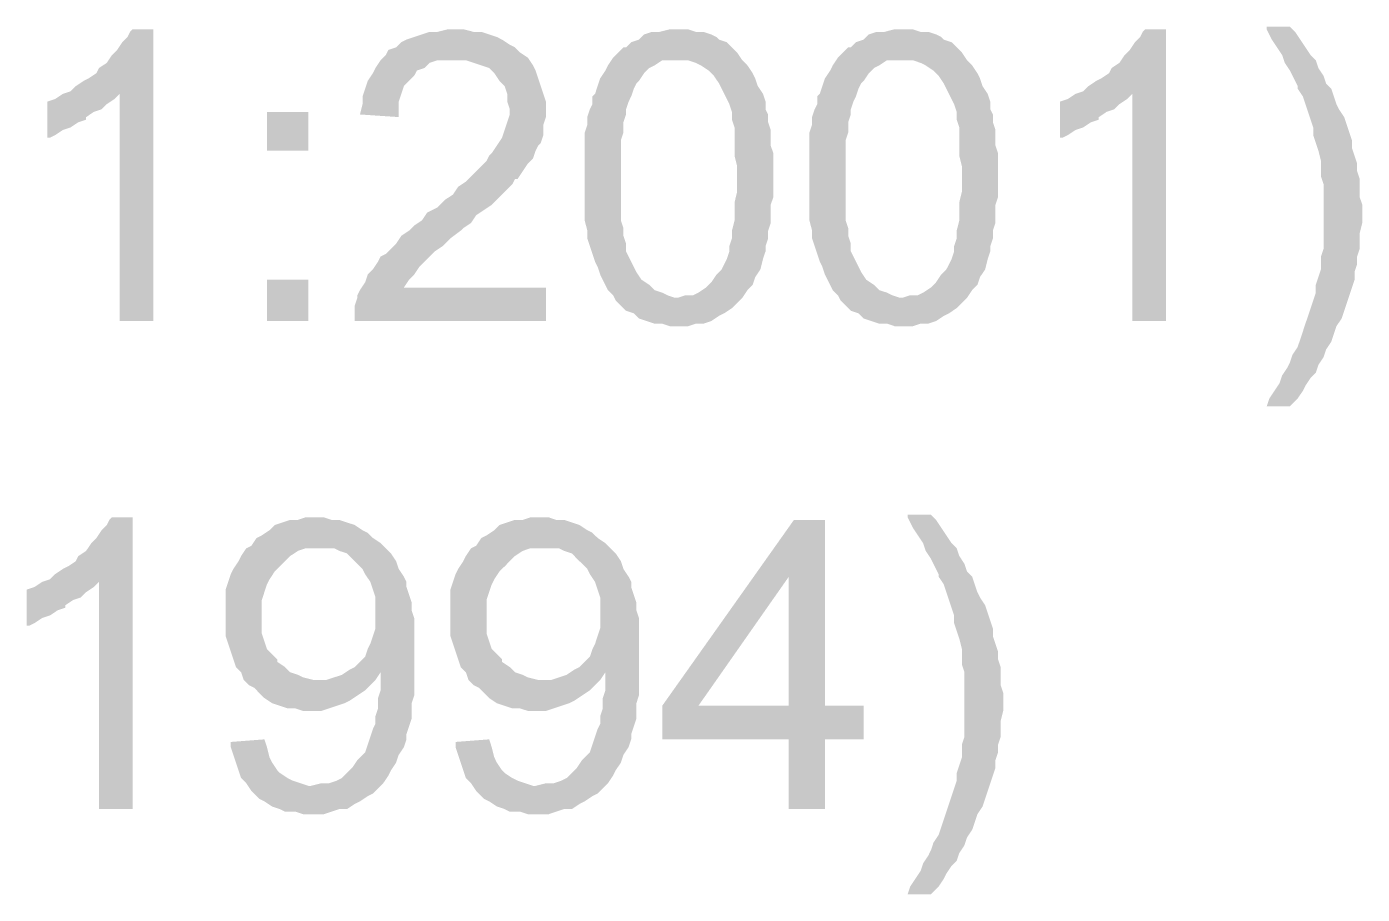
# Model space of a CAD drawing. Header units: millimetres. Extents: x -35.3 to 0.3, y 0.4 to 20.6.
# Drawn here: x -31.1827 to -30.7518, y 6.4893 to 6.7693 of the extents above; entities that cross this region are included whole.
import ezdxf

# ---------------------------------------------------------------- set-up
doc = ezdxf.new("R2010")
doc.units = ezdxf.units.MM
doc.layers.add('PDF _Riempimenti solidi', color=7, linetype='Continuous')

msp = doc.modelspace()

# ---------------------------------------------------------------- hatches: boundary and pattern name
at = {"layer": 'PDF _Riempimenti solidi', "transparency": 33554559}
for points in [[(-31.14183, 6.76851), (-31.1485, 6.76851), (-31.14933, 6.76767), (-31.15017, 6.76601), (-31.15183, 6.76434), (-31.1535, 6.76184), (-31.15517, 6.76017), (-31.15683, 6.75767), (-31.15933, 6.75601), (-31.16017, 6.75434), (-31.16267, 6.75267), (-31.16433, 6.75184), (-31.16683, 6.75017), (-31.1685, 6.74851), (-31.15267, 6.74767), (-31.15267, 6.67434), (-31.14183, 6.67434)], [(-31.04433, 6.76851), (-31.04683, 6.76851), (-31.05017, 6.76767), (-31.05267, 6.76767), (-31.05767, 6.76601), (-31.06017, 6.76517), (-31.06183, 6.76434), (-31.0635, 6.76267), (-31.066, 6.76184), (-31.06683, 6.76017), (-31.0685, 6.75851), (-31.07017, 6.75601), (-31.071, 6.75434), (-31.07267, 6.75184), (-31.07433, 6.74684), (-31.07433, 6.74434), (-31.07517, 6.74101), (-31.06267, 6.74017), (-31.06267, 6.74517), (-31.06183, 6.74767), (-31.061, 6.75017), (-31.05767, 6.75351), (-31.05683, 6.75517), (-31.05433, 6.75601), (-31.05267, 6.75767), (-31.05017, 6.75851), (-31.04433, 6.75851), (-31.021, 6.75934), (-31.0235, 6.76101), (-31.02517, 6.76267), (-31.02683, 6.76351), (-31.02933, 6.76517), (-31.031, 6.76601), (-31.0335, 6.76684), (-31.036, 6.76767), (-31.0385, 6.76767), (-31.04183, 6.76851)], [(-30.97267, 6.76851), (-30.97517, 6.76851), (-30.9785, 6.76767), (-30.981, 6.76767), (-30.9835, 6.76684), (-30.98517, 6.76517), (-30.98767, 6.76434), (-30.98933, 6.76267), (-30.99017, 6.76267), (-30.99183, 6.76101), (-30.9935, 6.75934), (-30.97267, 6.75851), (-30.96933, 6.75851), (-30.96683, 6.75767), (-30.96517, 6.75684), (-30.96267, 6.75517), (-30.961, 6.75351), (-30.95933, 6.75101), (-30.9585, 6.74934), (-30.95767, 6.74767), (-30.95683, 6.74601), (-30.956, 6.74434), (-30.95517, 6.74184), (-30.95517, 6.73934), (-30.95433, 6.73684), (-30.95433, 6.72767), (-30.9535, 6.72434), (-30.9535, 6.71601), (-30.95433, 6.71267), (-30.95433, 6.70684), (-30.95517, 6.70351), (-30.95517, 6.70101), (-30.956, 6.69851), (-30.956, 6.69684), (-30.95683, 6.69434), (-30.95767, 6.69267), (-30.9585, 6.69101), (-30.95933, 6.69017), (-30.96017, 6.68934), (-30.96183, 6.68684), (-30.9635, 6.68517), (-30.966, 6.68351), (-30.96767, 6.68267), (-30.97017, 6.68267), (-30.97267, 6.68184), (-30.99267, 6.68101), (-30.991, 6.67934), (-30.98933, 6.67767), (-30.98683, 6.67684), (-30.98517, 6.67517), (-30.98267, 6.67434), (-30.98017, 6.67351), (-30.97767, 6.67351), (-30.97517, 6.67267), (-30.96933, 6.67267), (-30.96683, 6.67351), (-30.96433, 6.67351), (-30.96183, 6.67434), (-30.95933, 6.67601), (-30.95767, 6.67684), (-30.95517, 6.67851), (-30.9535, 6.68017), (-30.95183, 6.68184), (-30.95017, 6.68434), (-30.9485, 6.68601), (-30.94767, 6.68851), (-30.946, 6.69101), (-30.94517, 6.69434), (-30.94433, 6.69684), (-30.94433, 6.69851), (-30.9435, 6.70101), (-30.9435, 6.70351), (-30.94267, 6.70601), (-30.94267, 6.71184), (-30.94183, 6.71434), (-30.94183, 6.72851), (-30.94267, 6.73101), (-30.94267, 6.73601), (-30.9435, 6.73851), (-30.9435, 6.74101), (-30.94433, 6.74267), (-30.94433, 6.74517), (-30.94517, 6.74767), (-30.94683, 6.75017), (-30.94767, 6.75267), (-30.9485, 6.75434), (-30.95017, 6.75684), (-30.95183, 6.75851), (-30.9535, 6.76101), (-30.95683, 6.76434), (-30.95933, 6.76517), (-30.96017, 6.76601), (-30.96183, 6.76684), (-30.96433, 6.76767), (-30.96683, 6.76767), (-30.96933, 6.76851)], [(-30.90017, 6.76851), (-30.90267, 6.76851), (-30.906, 6.76767), (-30.9085, 6.76767), (-30.911, 6.76684), (-30.91267, 6.76517), (-30.91517, 6.76434), (-30.91683, 6.76267), (-30.91767, 6.76267), (-30.91933, 6.76101), (-30.921, 6.75934), (-30.90017, 6.75851), (-30.89683, 6.75851), (-30.89433, 6.75767), (-30.89267, 6.75684), (-30.89017, 6.75517), (-30.8885, 6.75351), (-30.88683, 6.75101), (-30.8835, 6.74434), (-30.88267, 6.74184), (-30.88267, 6.73934), (-30.88183, 6.73684), (-30.88183, 6.72767), (-30.881, 6.72434), (-30.881, 6.71601), (-30.88183, 6.71267), (-30.88183, 6.70684), (-30.88267, 6.70351), (-30.88267, 6.70101), (-30.8835, 6.69851), (-30.8835, 6.69684), (-30.88433, 6.69434), (-30.886, 6.69101), (-30.88767, 6.68934), (-30.88933, 6.68684), (-30.891, 6.68517), (-30.8935, 6.68351), (-30.89517, 6.68267), (-30.89767, 6.68267), (-30.90017, 6.68184), (-30.92017, 6.68101), (-30.9185, 6.67934), (-30.91683, 6.67767), (-30.91433, 6.67684), (-30.91267, 6.67517), (-30.90767, 6.67351), (-30.90517, 6.67351), (-30.90267, 6.67267), (-30.89683, 6.67267), (-30.89433, 6.67351), (-30.89183, 6.67351), (-30.88933, 6.67434), (-30.88683, 6.67601), (-30.88517, 6.67684), (-30.88267, 6.67851), (-30.87933, 6.68184), (-30.87767, 6.68434), (-30.876, 6.68601), (-30.87517, 6.68851), (-30.8735, 6.69101), (-30.87267, 6.69434), (-30.87183, 6.69684), (-30.87183, 6.69851), (-30.871, 6.70101), (-30.871, 6.70351), (-30.87017, 6.70601), (-30.87017, 6.71184), (-30.86933, 6.71434), (-30.86933, 6.72851), (-30.87017, 6.73101), (-30.87017, 6.73601), (-30.871, 6.73851), (-30.871, 6.74101), (-30.87183, 6.74267), (-30.87183, 6.74517), (-30.87267, 6.74767), (-30.87433, 6.75017), (-30.87517, 6.75267), (-30.876, 6.75434), (-30.87767, 6.75684), (-30.87933, 6.75851), (-30.881, 6.76101), (-30.88267, 6.76267), (-30.88433, 6.76434), (-30.88683, 6.76517), (-30.88767, 6.76601), (-30.88933, 6.76684), (-30.89183, 6.76767), (-30.89433, 6.76767), (-30.89683, 6.76851)], [(-30.81517, 6.76851), (-30.82183, 6.76851), (-30.82267, 6.76767), (-30.8235, 6.76601), (-30.82517, 6.76434), (-30.82683, 6.76184), (-30.8285, 6.76017), (-30.83017, 6.75767), (-30.83267, 6.75601), (-30.8335, 6.75434), (-30.836, 6.75267), (-30.83767, 6.75184), (-30.84017, 6.75017), (-30.84183, 6.74851), (-30.826, 6.74767), (-30.826, 6.67434), (-30.81517, 6.67434)], [(-30.77517, 6.76934), (-30.78267, 6.76934), (-30.78267, 6.76851), (-30.781, 6.76517), (-30.77933, 6.76267), (-30.77767, 6.76017), (-30.77683, 6.75767), (-30.77517, 6.75517), (-30.77267, 6.75017), (-30.77267, 6.74934), (-30.771, 6.74684), (-30.77017, 6.74434), (-30.76933, 6.74184), (-30.7685, 6.73934), (-30.76767, 6.73684), (-30.76767, 6.73434), (-30.766, 6.72934), (-30.76517, 6.72601), (-30.76517, 6.72101), (-30.76433, 6.71851), (-30.76433, 6.69767), (-30.76517, 6.69517), (-30.76517, 6.69101), (-30.76683, 6.68601), (-30.76683, 6.68351), (-30.7685, 6.67851), (-30.76933, 6.67601), (-30.77017, 6.67351), (-30.771, 6.67101), (-30.77183, 6.66851), (-30.77267, 6.66601), (-30.77433, 6.66351), (-30.77517, 6.66101), (-30.776, 6.65934), (-30.77767, 6.65684), (-30.7785, 6.65434), (-30.78183, 6.64934), (-30.78267, 6.64684), (-30.77517, 6.64684), (-30.77267, 6.64934), (-30.771, 6.65184), (-30.77017, 6.65351), (-30.7685, 6.65601), (-30.76683, 6.65767), (-30.766, 6.66017), (-30.76433, 6.66267), (-30.7635, 6.66517), (-30.76183, 6.66767), (-30.76017, 6.67267), (-30.7585, 6.67517), (-30.75767, 6.67767), (-30.75683, 6.68017), (-30.756, 6.68267), (-30.75517, 6.68517), (-30.75433, 6.68767), (-30.75433, 6.69017), (-30.7535, 6.69267), (-30.7535, 6.69517), (-30.75267, 6.69767), (-30.75267, 6.70267), (-30.75183, 6.70601), (-30.75183, 6.71184), (-30.75267, 6.71434), (-30.75267, 6.72017), (-30.7535, 6.72267), (-30.7535, 6.72517), (-30.75517, 6.73017), (-30.75517, 6.73267), (-30.756, 6.73517), (-30.75683, 6.73767), (-30.75767, 6.74017), (-30.75933, 6.74267), (-30.76017, 6.74434), (-30.76183, 6.74934), (-30.7635, 6.75101), (-30.76433, 6.75351), (-30.766, 6.75601), (-30.76683, 6.75851), (-30.7685, 6.76017), (-30.77183, 6.76517), (-30.7735, 6.76767)], [(-31.021, 6.75934), (-31.04433, 6.75851), (-31.041, 6.75851), (-31.0385, 6.75767), (-31.036, 6.75684), (-31.0335, 6.75601), (-31.03183, 6.75434), (-31.03017, 6.75184), (-31.0285, 6.75017), (-31.02767, 6.74767), (-31.02767, 6.74517), (-31.02683, 6.74267), (-31.02683, 6.74101), (-31.02767, 6.73851), (-31.0285, 6.73601), (-31.02933, 6.73351), (-31.03267, 6.72851), (-31.0335, 6.72767), (-31.03433, 6.72601), (-31.036, 6.72434), (-31.03933, 6.72101), (-31.041, 6.71934), (-31.0435, 6.71767), (-31.04517, 6.71517), (-31.04767, 6.71351), (-31.05017, 6.71101), (-31.0535, 6.70934), (-31.05517, 6.70684), (-31.05767, 6.70517), (-31.05933, 6.70351), (-31.06183, 6.70184), (-31.0635, 6.69934), (-31.06517, 6.69767), (-31.06683, 6.69601), (-31.0685, 6.69517), (-31.06933, 6.69351), (-31.071, 6.69101), (-31.07267, 6.68934), (-31.0735, 6.68684), (-31.07517, 6.68434), (-31.076, 6.68267), (-31.076, 6.68184), (-31.07683, 6.67934), (-31.07683, 6.67434), (-31.01517, 6.67434), (-31.01517, 6.68517), (-31.061, 6.68517), (-31.05933, 6.68767), (-31.05767, 6.68934), (-31.056, 6.69184), (-31.05517, 6.69267), (-31.05433, 6.69351), (-31.051, 6.69684), (-31.0485, 6.69851), (-31.046, 6.70101), (-31.04267, 6.70351), (-31.04183, 6.70434), (-31.03933, 6.70601), (-31.03767, 6.70851), (-31.03267, 6.71184), (-31.02933, 6.71517), (-31.02767, 6.71684), (-31.026, 6.71851), (-31.02517, 6.72017), (-31.02433, 6.72017), (-31.02267, 6.72267), (-31.021, 6.72517), (-31.01933, 6.72684), (-31.0185, 6.72934), (-31.01767, 6.73101), (-31.01683, 6.73184), (-31.016, 6.73434), (-31.016, 6.73767), (-31.01517, 6.74017), (-31.01517, 6.74517), (-31.0185, 6.75517), (-31.01933, 6.75684)], [(-30.9935, 6.75934), (-30.99517, 6.75684), (-30.996, 6.75517), (-30.99767, 6.75267), (-30.9985, 6.75017), (-30.99933, 6.74767), (-31.00017, 6.74684), (-31.00017, 6.74434), (-31.001, 6.74267), (-31.00183, 6.74017), (-31.00183, 6.73767), (-31.00267, 6.73517), (-31.00267, 6.70684), (-31.00183, 6.70351), (-31.00183, 6.70101), (-31.001, 6.69851), (-31.00017, 6.69601), (-30.99933, 6.69351), (-30.9985, 6.69184), (-30.99767, 6.68934), (-30.99517, 6.68434), (-30.9935, 6.68267), (-30.99267, 6.68101), (-30.97267, 6.68184), (-30.9735, 6.68184), (-30.976, 6.68267), (-30.97767, 6.68351), (-30.98017, 6.68434), (-30.98183, 6.68601), (-30.98433, 6.68767), (-30.986, 6.69017), (-30.98683, 6.69184), (-30.98933, 6.69684), (-30.98933, 6.69934), (-30.99017, 6.70184), (-30.99017, 6.70434), (-30.991, 6.70684), (-30.991, 6.73267), (-30.99017, 6.73517), (-30.99017, 6.73851), (-30.98933, 6.74101), (-30.98933, 6.74267), (-30.9885, 6.74517), (-30.98767, 6.74684), (-30.98683, 6.74934), (-30.986, 6.75101), (-30.98517, 6.75184), (-30.9835, 6.75434), (-30.98183, 6.75601), (-30.98017, 6.75684), (-30.97767, 6.75851), (-30.97267, 6.75851)], [(-30.921, 6.75934), (-30.92267, 6.75684), (-30.9235, 6.75517), (-30.92517, 6.75267), (-30.92683, 6.74767), (-30.92767, 6.74684), (-30.92767, 6.74434), (-30.9285, 6.74267), (-30.92933, 6.74017), (-30.92933, 6.73767), (-30.93017, 6.73517), (-30.93017, 6.70684), (-30.92933, 6.70351), (-30.92933, 6.70101), (-30.9285, 6.69851), (-30.92767, 6.69601), (-30.92683, 6.69351), (-30.926, 6.69184), (-30.92517, 6.68934), (-30.92433, 6.68767), (-30.9235, 6.68601), (-30.92267, 6.68434), (-30.921, 6.68267), (-30.92017, 6.68101), (-30.90017, 6.68184), (-30.901, 6.68184), (-30.9035, 6.68267), (-30.90517, 6.68351), (-30.90767, 6.68434), (-30.90933, 6.68601), (-30.91183, 6.68767), (-30.9135, 6.69017), (-30.91517, 6.69351), (-30.916, 6.69517), (-30.91683, 6.69684), (-30.91683, 6.69934), (-30.91767, 6.70184), (-30.91767, 6.70434), (-30.9185, 6.70684), (-30.9185, 6.73267), (-30.91767, 6.73517), (-30.91767, 6.73851), (-30.91683, 6.74101), (-30.91683, 6.74267), (-30.916, 6.74517), (-30.91517, 6.74684), (-30.91433, 6.74934), (-30.9135, 6.75101), (-30.91267, 6.75184), (-30.911, 6.75434), (-30.90933, 6.75601), (-30.90767, 6.75684), (-30.90517, 6.75851), (-30.90017, 6.75851)], [(-31.1685, 6.74851), (-31.171, 6.74767), (-31.1735, 6.74601), (-31.176, 6.74517), (-31.176, 6.73351), (-31.17517, 6.73351), (-31.1735, 6.73434), (-31.171, 6.73601), (-31.1685, 6.73684), (-31.166, 6.73851), (-31.1635, 6.73934), (-31.1635, 6.74017), (-31.161, 6.74184), (-31.1585, 6.74267), (-31.15683, 6.74434), (-31.15433, 6.74601), (-31.15267, 6.74767)], [(-30.84183, 6.74851), (-30.84433, 6.74767), (-30.84683, 6.74601), (-30.84933, 6.74517), (-30.84933, 6.73351), (-30.8485, 6.73351), (-30.84683, 6.73434), (-30.84433, 6.73601), (-30.84183, 6.73684), (-30.83933, 6.73851), (-30.83683, 6.73934), (-30.83683, 6.74017), (-30.83433, 6.74184), (-30.83183, 6.74267), (-30.83017, 6.74434), (-30.82767, 6.74601), (-30.826, 6.74767)], [(-31.09183, 6.72934), (-31.09183, 6.74184), (-31.10517, 6.74184), (-31.10517, 6.72934)], [(-31.09183, 6.67434), (-31.09183, 6.68767), (-31.10517, 6.68767), (-31.10517, 6.67434)], [(-31.1485, 6.61101), (-31.15517, 6.61101), (-31.156, 6.61017), (-31.15683, 6.60851), (-31.1585, 6.60684), (-31.16017, 6.60434), (-31.16183, 6.60267), (-31.1635, 6.60017), (-31.166, 6.59851), (-31.16683, 6.59684), (-31.16933, 6.59517), (-31.171, 6.59434), (-31.1735, 6.59267), (-31.17517, 6.59101), (-31.15933, 6.59017), (-31.15933, 6.51684), (-31.1485, 6.51684)], [(-31.08933, 6.61101), (-31.09267, 6.61101), (-31.09517, 6.61017), (-31.09767, 6.61017), (-31.10017, 6.60934), (-31.10267, 6.60851), (-31.10433, 6.60684), (-31.10683, 6.60517), (-31.1085, 6.60434), (-31.11017, 6.60184), (-31.08767, 6.60101), (-31.0835, 6.60101), (-31.08183, 6.60017), (-31.07933, 6.59934), (-31.07767, 6.59767), (-31.07517, 6.59517), (-31.07433, 6.59434), (-31.0735, 6.59267), (-31.07183, 6.59017), (-31.07017, 6.58517), (-31.07017, 6.57517), (-31.071, 6.57267), (-31.07183, 6.57017), (-31.07267, 6.56851), (-31.0735, 6.56601), (-31.07517, 6.56434), (-31.07683, 6.56267), (-31.0785, 6.56184), (-31.0685, 6.56101), (-31.0685, 6.55517), (-31.06933, 6.55267), (-31.06933, 6.54934), (-31.07017, 6.54684), (-31.07017, 6.54434), (-31.071, 6.54267), (-31.0735, 6.53517), (-31.07517, 6.53351), (-31.076, 6.53267), (-31.07767, 6.53017), (-31.081, 6.52684), (-31.08267, 6.52601), (-31.08517, 6.52517), (-31.08767, 6.52517), (-31.091, 6.52434), (-31.06933, 6.52351), (-31.06767, 6.52517), (-31.066, 6.52767), (-31.06517, 6.52934), (-31.0635, 6.53184), (-31.06267, 6.53434), (-31.061, 6.53684), (-31.06017, 6.53934), (-31.06017, 6.54101), (-31.05933, 6.54351), (-31.0585, 6.54601), (-31.0585, 6.55101), (-31.05767, 6.55351), (-31.05767, 6.57851), (-31.0585, 6.58101), (-31.0585, 6.58351), (-31.06017, 6.58851), (-31.06017, 6.59017), (-31.061, 6.59184), (-31.06267, 6.59434), (-31.0635, 6.59684), (-31.06517, 6.59934), (-31.06683, 6.60101), (-31.0685, 6.60267), (-31.071, 6.60434), (-31.07267, 6.60601), (-31.07433, 6.60684), (-31.07683, 6.60851), (-31.07933, 6.60934), (-31.08183, 6.61017), (-31.08433, 6.61017), (-31.08683, 6.61101)], [(-31.01683, 6.61101), (-31.02017, 6.61101), (-31.02267, 6.61017), (-31.02517, 6.61017), (-31.03017, 6.60851), (-31.03183, 6.60684), (-31.03433, 6.60517), (-31.036, 6.60434), (-31.03767, 6.60184), (-31.01517, 6.60101), (-31.011, 6.60101), (-31.00933, 6.60017), (-31.00683, 6.59934), (-31.00517, 6.59767), (-31.00183, 6.59434), (-31.001, 6.59267), (-30.99933, 6.59017), (-30.9985, 6.58767), (-30.99767, 6.58517), (-30.99767, 6.57517), (-30.9985, 6.57267), (-30.99933, 6.57017), (-31.00017, 6.56851), (-31.001, 6.56601), (-31.00433, 6.56267), (-31.006, 6.56184), (-30.996, 6.56101), (-30.996, 6.55517), (-30.99683, 6.55267), (-30.99683, 6.54934), (-30.99767, 6.54684), (-30.99767, 6.54434), (-30.9985, 6.54267), (-30.99933, 6.54017), (-31.00017, 6.53767), (-31.001, 6.53517), (-31.0035, 6.53267), (-31.00517, 6.53017), (-31.0085, 6.52684), (-31.01017, 6.52601), (-31.01267, 6.52517), (-31.01517, 6.52517), (-31.0185, 6.52434), (-30.99683, 6.52351), (-30.99517, 6.52517), (-30.9935, 6.52767), (-30.99267, 6.52934), (-30.991, 6.53184), (-30.99017, 6.53434), (-30.9885, 6.53684), (-30.98767, 6.53934), (-30.98767, 6.54101), (-30.98683, 6.54351), (-30.986, 6.54601), (-30.986, 6.55101), (-30.98517, 6.55351), (-30.98517, 6.57851), (-30.986, 6.58101), (-30.986, 6.58351), (-30.98683, 6.58601), (-30.98767, 6.58851), (-30.98767, 6.59017), (-30.9885, 6.59184), (-30.99017, 6.59434), (-30.991, 6.59684), (-30.99267, 6.59934), (-30.99433, 6.60101), (-30.996, 6.60267), (-30.9985, 6.60434), (-31.00017, 6.60601), (-31.00183, 6.60684), (-31.00433, 6.60851), (-31.00933, 6.61017), (-31.01183, 6.61017), (-31.01433, 6.61101)], [(-30.92517, 6.61017), (-30.93517, 6.61017), (-30.97767, 6.55017), (-30.97767, 6.53934), (-30.93683, 6.53934), (-30.93683, 6.51684), (-30.92517, 6.51684), (-30.92517, 6.53934), (-30.91267, 6.53934), (-30.91267, 6.55017), (-30.966, 6.55017), (-30.93683, 6.59184)], [(-30.92517, 6.61017), (-30.93683, 6.59184), (-30.93683, 6.55017), (-30.966, 6.55017), (-30.92517, 6.55017)], [(-30.891, 6.61184), (-30.8985, 6.61184), (-30.8985, 6.61101), (-30.89683, 6.60767), (-30.8935, 6.60267), (-30.89267, 6.60017), (-30.891, 6.59767), (-30.89017, 6.59601), (-30.88933, 6.59434), (-30.8885, 6.59267), (-30.8885, 6.59184), (-30.88683, 6.58934), (-30.8835, 6.57934), (-30.8835, 6.57684), (-30.88267, 6.57434), (-30.88183, 6.57184), (-30.881, 6.56851), (-30.881, 6.56351), (-30.88017, 6.56101), (-30.88017, 6.54017), (-30.881, 6.53767), (-30.881, 6.53351), (-30.88183, 6.53101), (-30.88267, 6.52851), (-30.88267, 6.52601), (-30.88767, 6.51101), (-30.8885, 6.50851), (-30.89017, 6.50601), (-30.891, 6.50351), (-30.89183, 6.50184), (-30.8935, 6.49934), (-30.89433, 6.49684), (-30.89767, 6.49184), (-30.8985, 6.48934), (-30.891, 6.48934), (-30.89017, 6.49017), (-30.8885, 6.49184), (-30.88683, 6.49434), (-30.886, 6.49601), (-30.88433, 6.49851), (-30.88267, 6.50017), (-30.88183, 6.50267), (-30.88017, 6.50517), (-30.87933, 6.50767), (-30.87767, 6.51017), (-30.87683, 6.51267), (-30.876, 6.51517), (-30.87433, 6.51767), (-30.8735, 6.52017), (-30.87017, 6.53017), (-30.87017, 6.53267), (-30.86933, 6.53517), (-30.86933, 6.53767), (-30.8685, 6.54017), (-30.8685, 6.54517), (-30.86767, 6.54851), (-30.86767, 6.55434), (-30.8685, 6.55684), (-30.8685, 6.56267), (-30.86933, 6.56517), (-30.86933, 6.56767), (-30.87017, 6.57017), (-30.871, 6.57267), (-30.871, 6.57517), (-30.8735, 6.58267), (-30.87517, 6.58517), (-30.876, 6.58684), (-30.87767, 6.59184), (-30.87933, 6.59351), (-30.88017, 6.59601), (-30.88183, 6.59851), (-30.88267, 6.60101), (-30.88433, 6.60267), (-30.88767, 6.60767), (-30.88933, 6.61017)], [(-31.11017, 6.60184), (-31.11183, 6.60101), (-31.1135, 6.59851), (-31.11433, 6.59684), (-31.116, 6.59434), (-31.11683, 6.59267), (-31.11767, 6.59017), (-31.1185, 6.58767), (-31.1185, 6.57267), (-31.11767, 6.57017), (-31.11683, 6.56767), (-31.11517, 6.56267), (-31.1135, 6.56101), (-31.11267, 6.55851), (-31.111, 6.55684), (-31.0885, 6.55851), (-31.09017, 6.55851), (-31.0935, 6.55934), (-31.09517, 6.56017), (-31.09767, 6.56101), (-31.09933, 6.56267), (-31.10183, 6.56434), (-31.10183, 6.56517), (-31.10517, 6.56851), (-31.106, 6.57101), (-31.10683, 6.57351), (-31.10683, 6.58434), (-31.10517, 6.58934), (-31.10433, 6.59101), (-31.10267, 6.59351), (-31.09933, 6.59684), (-31.09767, 6.59851), (-31.09517, 6.60017), (-31.09267, 6.60101), (-31.08767, 6.60101)], [(-31.03767, 6.60184), (-31.03933, 6.60101), (-31.041, 6.59851), (-31.04183, 6.59684), (-31.0435, 6.59434), (-31.04433, 6.59267), (-31.046, 6.58767), (-31.046, 6.57267), (-31.04517, 6.57017), (-31.04267, 6.56267), (-31.041, 6.56101), (-31.04017, 6.55851), (-31.0385, 6.55684), (-31.016, 6.55851), (-31.01767, 6.55851), (-31.021, 6.55934), (-31.02267, 6.56017), (-31.02517, 6.56101), (-31.02683, 6.56267), (-31.02933, 6.56434), (-31.02933, 6.56517), (-31.03267, 6.56851), (-31.0335, 6.57101), (-31.03433, 6.57351), (-31.03433, 6.58434), (-31.0335, 6.58684), (-31.03267, 6.58934), (-31.03183, 6.59101), (-31.03017, 6.59351), (-31.0285, 6.59517), (-31.02517, 6.59851), (-31.02267, 6.60017), (-31.02017, 6.60101), (-31.01517, 6.60101)], [(-31.17517, 6.59101), (-31.17767, 6.59017), (-31.18017, 6.58851), (-31.18267, 6.58767), (-31.18267, 6.57601), (-31.18183, 6.57601), (-31.18017, 6.57684), (-31.17767, 6.57851), (-31.17517, 6.57934), (-31.17267, 6.58101), (-31.17017, 6.58184), (-31.17017, 6.58267), (-31.16767, 6.58434), (-31.16517, 6.58517), (-31.1635, 6.58684), (-31.161, 6.58851), (-31.15933, 6.59017)], [(-31.0785, 6.56184), (-31.081, 6.56017), (-31.086, 6.55851), (-31.0885, 6.55851), (-31.111, 6.55684), (-31.10933, 6.55601), (-31.106, 6.55267), (-31.1035, 6.55101), (-31.101, 6.55017), (-31.0985, 6.54934), (-31.096, 6.54934), (-31.0935, 6.54851), (-31.08767, 6.54851), (-31.08517, 6.54934), (-31.08017, 6.55101), (-31.0785, 6.55184), (-31.0735, 6.55517), (-31.07017, 6.55851), (-31.0685, 6.56101)], [(-31.006, 6.56184), (-31.0085, 6.56017), (-31.011, 6.55934), (-31.0135, 6.55851), (-31.016, 6.55851), (-31.0385, 6.55684), (-31.03683, 6.55601), (-31.0335, 6.55267), (-31.031, 6.55101), (-31.0285, 6.55017), (-31.026, 6.54934), (-31.0235, 6.54934), (-31.021, 6.54851), (-31.01517, 6.54851), (-31.01267, 6.54934), (-31.00767, 6.55101), (-31.006, 6.55184), (-31.0035, 6.55351), (-31.001, 6.55517), (-30.99767, 6.55851), (-30.996, 6.56101)], [(-31.106, 6.53934), (-31.11683, 6.53851), (-31.11683, 6.53684), (-31.11517, 6.53184), (-31.11433, 6.52934), (-31.1135, 6.52684), (-31.11183, 6.52517), (-31.11017, 6.52267), (-31.1085, 6.52101), (-31.10767, 6.52017), (-31.106, 6.51934), (-31.1035, 6.51767), (-31.101, 6.51684), (-31.09933, 6.51601), (-31.096, 6.51601), (-31.0935, 6.51517), (-31.08683, 6.51517), (-31.08433, 6.51601), (-31.08183, 6.51684), (-31.07933, 6.51684), (-31.07683, 6.51851), (-31.07517, 6.51934), (-31.07267, 6.52101), (-31.071, 6.52184), (-31.06933, 6.52351), (-31.091, 6.52434), (-31.09183, 6.52434), (-31.09433, 6.52517), (-31.09683, 6.52601), (-31.0985, 6.52684), (-31.101, 6.52851), (-31.10183, 6.52934), (-31.1035, 6.53184), (-31.10433, 6.53351), (-31.10517, 6.53684)], [(-31.0335, 6.53934), (-31.04433, 6.53851), (-31.04433, 6.53684), (-31.04267, 6.53184), (-31.04183, 6.52934), (-31.041, 6.52684), (-31.03933, 6.52517), (-31.03767, 6.52267), (-31.036, 6.52101), (-31.03517, 6.52017), (-31.0335, 6.51934), (-31.031, 6.51767), (-31.0285, 6.51684), (-31.02683, 6.51601), (-31.0235, 6.51601), (-31.021, 6.51517), (-31.01433, 6.51517), (-31.01183, 6.51601), (-31.00933, 6.51684), (-31.00683, 6.51684), (-31.00433, 6.51851), (-31.00267, 6.51934), (-31.00017, 6.52101), (-30.9985, 6.52184), (-30.99683, 6.52351), (-31.0185, 6.52434), (-31.01933, 6.52434), (-31.02183, 6.52517), (-31.02433, 6.52601), (-31.026, 6.52684), (-31.0285, 6.52851), (-31.02933, 6.52934), (-31.031, 6.53184), (-31.03183, 6.53351), (-31.03267, 6.53684)]]:
    msp.add_hatch(color=256, dxfattribs=at).paths.add_polyline_path(points)

doc.saveas('drawing.dxf')
